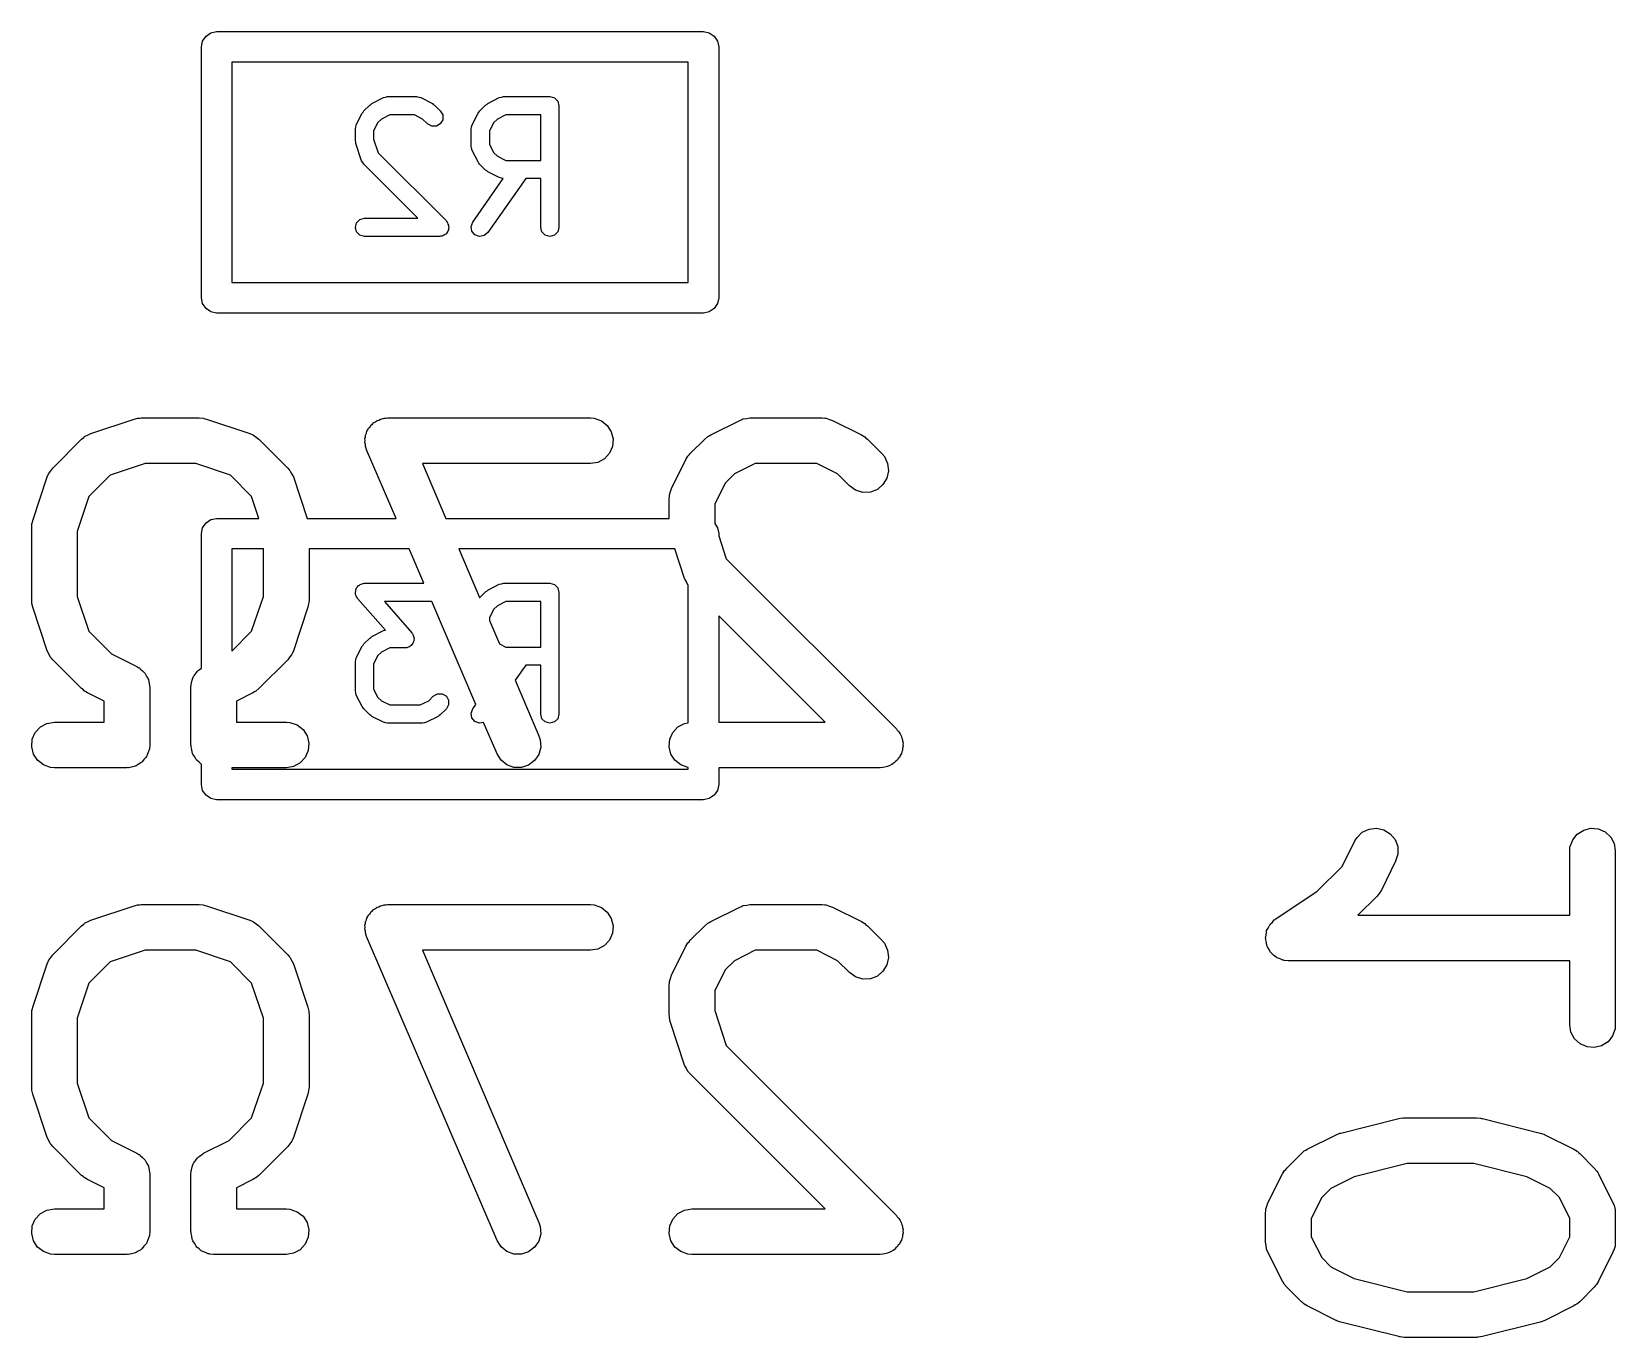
# Model space of a CAD drawing. Extents: x 112 to 157.4, y -89.4 to -52.4.
# Drawn here: x 130.14 to 135.35, y -76.48 to -72.19 of the extents above; entities that cross this region are included whole.
import ezdxf

# ---------------------------------------------------------------- set-up
doc = ezdxf.new("R2010")
doc.units = 0
doc.layers.add('BLACK', color=7, linetype='CONTINUOUS')

msp = doc.modelspace()

# ---------------------------------------------------------------- linework, layer by layer
at = {"layer": 'BLACK', "linetype": 'CONTINUOUS'}
for p, q in [((130.715, -72.2021), (130.731, -72.1913)), ((130.731, -72.1913), (130.75, -72.1875)), ((130.75, -72.1875), (132.35, -72.1875)), ((132.35, -72.1875), (132.369, -72.1913)), ((132.369, -72.1913), (132.385, -72.2021)), ((130.7, -72.2375), (130.704, -72.2184)), ((130.7, -73.0625), (130.7, -72.2375)), ((130.704, -72.2184), (130.715, -72.2021)), ((132.385, -72.2021), (132.396, -72.2184)), ((132.396, -72.2184), (132.4, -72.2375)), ((132.4, -72.2375), (132.4, -73.0625)), ((130.8, -72.2875), (130.8, -73.0125)), ((132.3, -72.2875), (130.8, -72.2875)), ((132.3, -73.0125), (132.3, -72.2875)), ((131.305, -72.4027), (131.312, -72.401)), ((131.312, -72.401), (131.407, -72.401)), ((131.407, -72.401), (131.414, -72.4027)), ((131.686, -72.4027), (131.693, -72.401)), ((131.693, -72.401), (131.845, -72.401)), ((131.845, -72.401), (131.86, -72.405)), ((131.228, -72.4556), (131.231, -72.452)), ((131.231, -72.452), (131.234, -72.4478)), ((131.234, -72.4478), (131.253, -72.4288)), ((131.253, -72.4288), (131.257, -72.4264)), ((131.257, -72.4264), (131.26, -72.4232)), ((131.26, -72.4232), (131.298, -72.4041)), ((131.298, -72.4041), (131.305, -72.4027)), ((131.414, -72.4027), (131.421, -72.4041)), ((131.421, -72.4041), (131.459, -72.4232)), ((131.459, -72.4232), (131.462, -72.4264)), ((131.462, -72.4264), (131.466, -72.4288)), ((131.466, -72.4288), (131.485, -72.4478)), ((131.485, -72.4478), (131.493, -72.4613)), ((131.609, -72.4556), (131.612, -72.452)), ((131.612, -72.452), (131.615, -72.4478)), ((131.615, -72.4478), (131.634, -72.4288)), ((131.634, -72.4288), (131.638, -72.4264)), ((131.638, -72.4264), (131.641, -72.4232)), ((131.641, -72.4232), (131.679, -72.4041)), ((131.679, -72.4041), (131.686, -72.4027)), ((131.86, -72.405), (131.871, -72.416)), ((131.871, -72.416), (131.875, -72.431)), ((131.875, -72.431), (131.875, -72.831)), ((131.206, -72.5071), (131.207, -72.5005)), ((131.207, -72.5005), (131.209, -72.4937)), ((131.209, -72.4937), (131.228, -72.4556)), ((131.279, -72.4868), (131.266, -72.5142)), ((131.292, -72.4747), (131.279, -72.4868)), ((131.319, -72.461), (131.292, -72.4747)), ((131.4, -72.461), (131.319, -72.461)), ((131.427, -72.4747), (131.4, -72.461)), ((131.443, -72.4903), (131.427, -72.4747)), ((131.457, -72.498), (131.443, -72.4903)), ((131.472, -72.498), (131.457, -72.498)), ((131.485, -72.4903), (131.472, -72.498)), ((131.493, -72.4768), (131.485, -72.4903)), ((131.493, -72.4613), (131.493, -72.4768)), ((131.587, -72.5071), (131.588, -72.5005)), ((131.588, -72.5005), (131.59, -72.4937)), ((131.59, -72.4937), (131.609, -72.4556)), ((131.66, -72.4868), (131.647, -72.5142)), ((131.673, -72.4747), (131.66, -72.4868)), ((131.7, -72.461), (131.673, -72.4747)), ((131.815, -72.461), (131.7, -72.461)), ((131.815, -72.6105), (131.815, -72.461)), ((131.206, -72.5452), (131.206, -72.5071)), ((131.207, -72.5499), (131.206, -72.5452)), ((131.207, -72.5547), (131.207, -72.5499)), ((131.226, -72.6119), (131.207, -72.5547)), ((131.266, -72.5142), (131.266, -72.5404)), ((131.266, -72.5404), (131.281, -72.5862)), ((131.587, -72.5643), (131.587, -72.5071)), ((131.647, -72.5142), (131.647, -72.5572)), ((131.647, -72.5572), (131.66, -72.5846)), ((131.281, -72.5862), (131.505, -72.8097)), ((131.588, -72.5709), (131.587, -72.5643)), ((131.59, -72.5777), (131.588, -72.5709)), ((131.609, -72.6158), (131.59, -72.5777)), ((131.66, -72.5846), (131.673, -72.5968)), ((131.673, -72.5968), (131.7, -72.6105)), ((131.23, -72.6176), (131.226, -72.6119)), ((131.234, -72.6236), (131.23, -72.6176)), ((131.411, -72.801), (131.234, -72.6236)), ((131.612, -72.6194), (131.609, -72.6158)), ((131.614, -72.6236), (131.612, -72.6194)), ((131.634, -72.6426), (131.614, -72.6236)), ((131.638, -72.6451), (131.634, -72.6426)), ((131.641, -72.6483), (131.638, -72.6451)), ((131.679, -72.6673), (131.641, -72.6483)), ((131.7, -72.6105), (131.815, -72.6105)), ((131.592, -72.8137), (131.692, -72.6704)), ((131.766, -72.6705), (131.641, -72.8482)), ((131.686, -72.6687), (131.679, -72.6673)), ((131.692, -72.6704), (131.686, -72.6687)), ((131.815, -72.6705), (131.766, -72.6705)), ((131.815, -72.831), (131.815, -72.6705)), ((131.206, -72.831), (131.21, -72.816)), ((131.21, -72.816), (131.221, -72.805)), ((131.221, -72.805), (131.236, -72.801)), ((131.236, -72.801), (131.411, -72.801)), ((131.505, -72.8097), (131.507, -72.8132)), ((131.507, -72.8132), (131.509, -72.816)), ((131.509, -72.816), (131.51, -72.8198)), ((131.587, -72.8283), (131.592, -72.8137)), ((131.21, -72.846), (131.206, -72.831)), ((131.221, -72.8569), (131.21, -72.846)), ((131.236, -72.861), (131.221, -72.8569)), ((131.483, -72.861), (131.236, -72.861)), ((131.487, -72.8599), (131.483, -72.861)), ((131.491, -72.8599), (131.487, -72.8599)), ((131.495, -72.858), (131.491, -72.8599)), ((131.498, -72.8569), (131.495, -72.858)), ((131.501, -72.8541), (131.498, -72.8569)), ((131.505, -72.8522), (131.501, -72.8541)), ((131.507, -72.8487), (131.505, -72.8522)), ((131.509, -72.846), (131.507, -72.8487)), ((131.51, -72.8421), (131.509, -72.846)), ((131.51, -72.8198), (131.512, -72.8232)), ((131.512, -72.8387), (131.51, -72.8421)), ((131.512, -72.8232), (131.512, -72.8271)), ((131.512, -72.8271), (131.513, -72.831)), ((131.513, -72.831), (131.512, -72.8348)), ((131.512, -72.8348), (131.512, -72.8387)), ((131.589, -72.8436), (131.587, -72.8283)), ((131.599, -72.8555), (131.589, -72.8436)), ((131.614, -72.8608), (131.599, -72.8555)), ((131.629, -72.8581), (131.614, -72.8608)), ((131.641, -72.8482), (131.629, -72.8581)), ((131.819, -72.846), (131.815, -72.831)), ((131.83, -72.8569), (131.819, -72.846)), ((131.845, -72.861), (131.83, -72.8569)), ((131.86, -72.8569), (131.845, -72.861)), ((131.871, -72.846), (131.86, -72.8569)), ((131.875, -72.831), (131.871, -72.846)), ((130.8, -73.0125), (132.3, -73.0125)), ((130.704, -73.0816), (130.7, -73.0625)), ((132.4, -73.0625), (132.396, -73.0816)), ((130.715, -73.0979), (130.704, -73.0816)), ((130.731, -73.1087), (130.715, -73.0979)), ((130.75, -73.1125), (130.731, -73.1087)), ((132.35, -73.1125), (130.75, -73.1125)), ((132.369, -73.1087), (132.35, -73.1125)), ((132.385, -73.0979), (132.369, -73.1087)), ((132.396, -73.0816), (132.385, -73.0979)), ((130.336, -73.5088), (130.479, -73.4612)), ((130.479, -73.4612), (130.491, -73.4582)), ((130.491, -73.4582), (130.497, -73.4583)), ((130.497, -73.4583), (130.502, -73.4574)), ((130.502, -73.4574), (130.693, -73.4574)), ((130.693, -73.4574), (130.706, -73.4585)), ((130.706, -73.4585), (130.711, -73.4604)), ((130.711, -73.4604), (130.717, -73.4612)), ((130.717, -73.4612), (130.859, -73.5088)), ((131.247, -73.4965), (131.249, -73.4912)), ((131.249, -73.4912), (131.254, -73.4863)), ((131.254, -73.4863), (131.257, -73.4808)), ((131.257, -73.4808), (131.262, -73.4774)), ((131.262, -73.4774), (131.266, -73.4731)), ((131.266, -73.4731), (131.272, -73.47)), ((131.272, -73.47), (131.277, -73.466)), ((131.277, -73.466), (131.283, -73.4642)), ((131.283, -73.4642), (131.288, -73.4614)), ((131.288, -73.4614), (131.294, -73.4603)), ((131.294, -73.4603), (131.3, -73.4583)), ((131.3, -73.4583), (131.306, -73.4583)), ((131.306, -73.4583), (131.312, -73.4574)), ((131.312, -73.4574), (131.979, -73.4574)), ((131.979, -73.4574), (131.991, -73.4585)), ((131.991, -73.4585), (132.015, -73.4667)), ((132.015, -73.4667), (132.034, -73.4819)), ((132.034, -73.4819), (132.047, -73.5026)), ((132.374, -73.5129), (132.469, -73.4653)), ((132.469, -73.4653), (132.477, -73.4622)), ((132.477, -73.4622), (132.478, -73.4614)), ((132.478, -73.4614), (132.479, -73.4613)), ((132.479, -73.4613), (132.481, -73.4605)), ((132.481, -73.4605), (132.492, -73.4592)), ((132.492, -73.4592), (132.502, -73.4574)), ((132.502, -73.4574), (132.74, -73.4574)), ((132.74, -73.4574), (132.749, -73.4581)), ((132.749, -73.4581), (132.75, -73.4581)), ((132.75, -73.4581), (132.751, -73.4583)), ((132.751, -73.4583), (132.753, -73.4585)), ((132.753, -73.4585), (132.764, -73.4621)), ((132.764, -73.4621), (132.774, -73.4653)), ((132.774, -73.4653), (132.869, -73.5129)), ((130.211, -73.6222), (130.306, -73.527)), ((130.306, -73.527), (130.313, -73.5216)), ((130.313, -73.5216), (130.314, -73.5204)), ((130.314, -73.5204), (130.315, -73.5199)), ((130.315, -73.5199), (130.316, -73.5186)), ((130.316, -73.5186), (130.326, -73.5139)), ((130.326, -73.5139), (130.336, -73.5088)), ((130.859, -73.5088), (130.867, -73.5122)), ((130.867, -73.5122), (130.869, -73.5126)), ((130.869, -73.5126), (130.869, -73.5132)), ((130.869, -73.5132), (130.871, -73.514)), ((130.871, -73.514), (130.88, -73.5207)), ((130.88, -73.5207), (130.889, -73.527)), ((130.889, -73.527), (130.984, -73.6222)), ((131.237, -73.5251), (131.239, -73.5195)), ((131.238, -73.5317), (131.237, -73.5251)), ((131.237, -73.5383), (131.238, -73.5317)), ((131.239, -73.5439), (131.237, -73.5383)), ((131.239, -73.5137), (131.242, -73.5077)), ((131.239, -73.5195), (131.239, -73.5137)), ((131.239, -73.5496), (131.239, -73.5439)), ((131.242, -73.5077), (131.244, -73.5013)), ((131.244, -73.5013), (131.247, -73.4965)), ((132.047, -73.5026), (132.053, -73.5265)), ((132.053, -73.5265), (132.051, -73.551)), ((132.306, -73.5746), (132.354, -73.527)), ((132.354, -73.527), (132.364, -73.5186)), ((132.364, -73.5186), (132.369, -73.5162)), ((132.369, -73.5162), (132.374, -73.5129)), ((132.869, -73.5129), (132.88, -73.5197)), ((132.88, -73.5197), (132.884, -73.5237)), ((132.884, -73.5237), (132.889, -73.527)), ((132.889, -73.527), (132.936, -73.5746)), ((131.243, -73.5619), (131.239, -73.5496)), ((131.34, -73.7875), (131.243, -73.5619)), ((132.025, -73.5916), (132.003, -73.6033)), ((132.041, -73.5736), (132.025, -73.5916)), ((132.051, -73.551), (132.041, -73.5736)), ((132.245, -73.6893), (132.292, -73.5941)), ((132.292, -73.5941), (132.299, -73.583)), ((132.299, -73.583), (132.303, -73.5791)), ((132.303, -73.5791), (132.306, -73.5746)), ((132.936, -73.5746), (132.945, -73.5845)), ((132.945, -73.5845), (132.955, -73.6067)), ((130.193, -73.6515), (130.196, -73.6438)), ((130.196, -73.6438), (130.197, -73.6422)), ((130.197, -73.6415), (130.198, -73.6396)), ((130.197, -73.6422), (130.197, -73.6415)), ((130.198, -73.6396), (130.205, -73.631)), ((130.205, -73.631), (130.211, -73.6222)), ((130.4, -73.6456), (130.33, -73.7158)), ((130.515, -73.6074), (130.4, -73.6456)), ((130.681, -73.6074), (130.515, -73.6074)), ((130.795, -73.6456), (130.681, -73.6074)), ((130.865, -73.7158), (130.795, -73.6456)), ((130.984, -73.6222), (130.989, -73.6286)), ((130.989, -73.6286), (130.991, -73.6298)), ((130.991, -73.6298), (130.991, -73.6306)), ((130.991, -73.6306), (130.992, -73.6321)), ((130.992, -73.6321), (130.997, -73.6419)), ((130.997, -73.6419), (131.002, -73.6515)), ((131.979, -73.6074), (131.426, -73.6074)), ((131.426, -73.6074), (131.503, -73.7875)), ((132.003, -73.6033), (131.979, -73.6074)), ((132.452, -73.6416), (132.421, -73.672)), ((132.52, -73.6074), (132.452, -73.6416)), ((132.723, -73.6074), (132.52, -73.6074)), ((132.791, -73.6416), (132.723, -73.6074)), ((132.83, -73.6807), (132.791, -73.6416)), ((132.958, -73.6312), (132.953, -73.6552)), ((132.955, -73.6067), (132.958, -73.6312)), ((130.146, -73.7944), (130.193, -73.6515)), ((131.002, -73.6515), (131.047, -73.7875)), ((132.238, -73.71), (132.242, -73.6997)), ((132.242, -73.6997), (132.245, -73.6893)), ((132.421, -73.672), (132.387, -73.7406)), ((132.85, -73.695), (132.83, -73.6807)), ((132.874, -73.702), (132.85, -73.695)), ((132.899, -73.7011), (132.874, -73.702)), ((132.922, -73.6922), (132.899, -73.7011)), ((132.94, -73.6763), (132.922, -73.6922)), ((132.953, -73.6552), (132.94, -73.6763)), ((130.33, -73.7158), (130.292, -73.8303)), ((130.889, -73.7875), (130.865, -73.7158)), ((132.237, -73.7229), (132.238, -73.7145)), ((132.237, -73.7875), (132.237, -73.7229)), ((132.238, -73.712), (132.238, -73.71)), ((132.238, -73.7129), (132.238, -73.712)), ((132.238, -73.7145), (132.238, -73.7129)), ((132.387, -73.7406), (132.387, -73.8045)), ((130.142, -73.8181), (130.143, -73.8052)), ((130.143, -73.8052), (130.145, -73.7999)), ((130.145, -73.7999), (130.146, -73.7944)), ((130.704, -73.8184), (130.715, -73.8021)), ((130.715, -73.8021), (130.731, -73.7913)), ((130.731, -73.7913), (130.75, -73.7875)), ((130.75, -73.7875), (130.889, -73.7875)), ((131.047, -73.7875), (131.34, -73.7875)), ((131.503, -73.7875), (132.237, -73.7875)), ((132.387, -73.8045), (132.396, -73.8184)), ((130.142, -74.0562), (130.142, -73.8181)), ((130.292, -73.8303), (130.292, -74.044)), ((130.7, -73.8375), (130.704, -73.8184)), ((130.7, -74.2799), (130.7, -73.8375)), ((132.396, -73.8184), (132.4, -73.8375)), ((132.4, -73.8375), (132.4, -73.8452)), ((132.4, -73.8452), (132.425, -73.9204)), ((130.8, -73.8875), (130.8, -74.2239)), ((130.904, -73.8875), (130.8, -73.8875)), ((130.904, -74.044), (130.904, -73.8875)), ((131.383, -73.8875), (131.054, -73.8875)), ((131.054, -73.8875), (131.054, -74.0562)), ((131.431, -74.001), (131.383, -73.8875)), ((132.256, -73.8875), (131.546, -73.8875)), ((131.546, -73.8875), (131.614, -74.0479)), ((132.288, -73.9847), (132.256, -73.8875)), ((132.425, -73.9204), (132.984, -74.4793)), ((131.21, -74.016), (131.213, -74.0125)), ((131.213, -74.0125), (131.216, -74.0084)), ((131.216, -74.0084), (131.219, -74.0071)), ((131.219, -74.0071), (131.221, -74.005)), ((131.221, -74.005), (131.225, -74.0037)), ((131.225, -74.0037), (131.23, -74.0015)), ((131.23, -74.0015), (131.233, -74.0017)), ((131.233, -74.0017), (131.236, -74.001)), ((131.236, -74.001), (131.431, -74.001)), ((131.641, -74.0232), (131.679, -74.0041)), ((131.679, -74.0041), (131.686, -74.0027)), ((131.686, -74.0027), (131.693, -74.001)), ((131.693, -74.001), (131.845, -74.001)), ((131.845, -74.001), (131.86, -74.005)), ((131.86, -74.005), (131.871, -74.016)), ((132.293, -73.9943), (132.288, -73.9847)), ((132.298, -74.0041), (132.293, -73.9943)), ((132.299, -74.0056), (132.298, -74.0041)), ((132.3, -74.0064), (132.299, -74.0056)), ((132.3, -74.0065), (132.3, -74.0064)), ((132.3, -74.4594), (132.3, -74.0065)), ((130.143, -74.0617), (130.142, -74.0562)), ((130.142, -74.0673), (130.143, -74.0617)), ((130.292, -74.044), (130.33, -74.1585)), ((130.865, -74.1585), (130.904, -74.044)), ((131.054, -74.0562), (131.052, -74.0691)), ((131.206, -74.031), (131.207, -74.0262)), ((131.206, -74.0338), (131.206, -74.031)), ((131.206, -74.0368), (131.206, -74.0338)), ((131.208, -74.0412), (131.206, -74.0368)), ((131.207, -74.0213), (131.209, -74.0188)), ((131.207, -74.0262), (131.207, -74.0213)), ((131.21, -74.046), (131.208, -74.0412)), ((131.209, -74.0188), (131.21, -74.016)), ((131.212, -74.048), (131.21, -74.046)), ((131.213, -74.0507), (131.212, -74.048)), ((131.305, -74.1552), (131.213, -74.0507)), ((131.457, -74.061), (131.302, -74.061)), ((131.302, -74.061), (131.392, -74.1636)), ((131.602, -74.3996), (131.457, -74.061)), ((131.614, -74.0479), (131.615, -74.0478)), ((131.615, -74.0478), (131.634, -74.0288)), ((131.634, -74.0288), (131.638, -74.0264)), ((131.638, -74.0264), (131.641, -74.0232)), ((131.7, -74.061), (131.673, -74.0747)), ((131.815, -74.061), (131.7, -74.061)), ((131.815, -74.2105), (131.815, -74.061)), ((131.871, -74.016), (131.875, -74.031)), ((131.875, -74.031), (131.875, -74.431)), ((130.146, -74.0799), (130.142, -74.0673)), ((130.193, -74.2228), (130.146, -74.0799)), ((131.05, -74.0799), (131.002, -74.2228)), ((131.051, -74.0744), (131.05, -74.0799)), ((131.052, -74.0691), (131.051, -74.0744)), ((131.66, -74.0868), (131.647, -74.1142)), ((131.647, -74.1142), (131.647, -74.1231)), ((131.673, -74.0747), (131.66, -74.0868)), ((132.75, -74.4574), (132.4, -74.1075)), ((132.4, -74.1075), (132.4, -74.4574)), ((130.33, -74.1585), (130.404, -74.2326)), ((130.8, -74.2239), (130.865, -74.1585)), ((131.26, -74.1755), (131.298, -74.1565)), ((131.298, -74.1565), (131.305, -74.1552)), ((131.392, -74.1636), (131.393, -74.1662)), ((131.393, -74.1662), (131.395, -74.1683)), ((131.395, -74.1683), (131.396, -74.1731)), ((131.647, -74.1231), (131.68, -74.2004)), ((130.198, -74.2324), (130.193, -74.2228)), ((131.002, -74.2228), (130.999, -74.2304)), ((131.209, -74.2461), (131.228, -74.208)), ((131.228, -74.208), (131.231, -74.2044)), ((131.231, -74.2044), (131.234, -74.2002)), ((131.234, -74.2002), (131.253, -74.1812)), ((131.253, -74.1812), (131.257, -74.1788)), ((131.257, -74.1788), (131.26, -74.1755)), ((131.319, -74.2133), (131.292, -74.227)), ((131.369, -74.2133), (131.319, -74.2133)), ((131.372, -74.2126), (131.369, -74.2133)), ((131.375, -74.2128), (131.372, -74.2126)), ((131.379, -74.2106), (131.375, -74.2128)), ((131.384, -74.2093), (131.379, -74.2106)), ((131.386, -74.2072), (131.384, -74.2093)), ((131.389, -74.2059), (131.386, -74.2072)), ((131.392, -74.2018), (131.389, -74.2059)), ((131.395, -74.1983), (131.392, -74.2018)), ((131.396, -74.1955), (131.395, -74.1983)), ((131.396, -74.1731), (131.398, -74.1775)), ((131.397, -74.193), (131.396, -74.1955)), ((131.398, -74.1881), (131.397, -74.193)), ((131.398, -74.1775), (131.398, -74.1805)), ((131.398, -74.1805), (131.399, -74.1833)), ((131.399, -74.1833), (131.398, -74.1881)), ((131.68, -74.2004), (131.7, -74.2105)), ((131.7, -74.2105), (131.815, -74.2105)), ((130.203, -74.2422), (130.198, -74.2324)), ((130.204, -74.2437), (130.203, -74.2422)), ((130.205, -74.2445), (130.204, -74.2437)), ((130.206, -74.2457), (130.205, -74.2445)), ((130.211, -74.2521), (130.206, -74.2457)), ((130.306, -74.3473), (130.211, -74.2521)), ((130.404, -74.2326), (130.488, -74.2748)), ((130.488, -74.2748), (130.494, -74.2785)), ((130.984, -74.2521), (130.889, -74.3473)), ((130.99, -74.2432), (130.984, -74.2521)), ((130.997, -74.2346), (130.99, -74.2432)), ((130.998, -74.2328), (130.997, -74.2346)), ((130.999, -74.2304), (130.998, -74.232)), ((130.998, -74.232), (130.998, -74.2328)), ((131.206, -74.2595), (131.207, -74.2529)), ((131.206, -74.3548), (131.206, -74.2595)), ((131.207, -74.2529), (131.209, -74.2461)), ((131.279, -74.2392), (131.266, -74.2666)), ((131.266, -74.2666), (131.266, -74.3477)), ((131.292, -74.227), (131.279, -74.2392)), ((131.766, -74.2705), (131.731, -74.3199)), ((131.815, -74.2705), (131.766, -74.2705)), ((131.815, -74.431), (131.815, -74.2705)), ((130.494, -74.2785), (130.496, -74.2792)), ((130.496, -74.2792), (130.497, -74.2801)), ((130.497, -74.2801), (130.499, -74.2816)), ((130.499, -74.2816), (130.506, -74.289)), ((130.506, -74.289), (130.514, -74.2959)), ((130.514, -74.2959), (130.515, -74.2978)), ((130.515, -74.2978), (130.516, -74.2993)), ((130.516, -74.2993), (130.521, -74.3086)), ((130.521, -74.3086), (130.526, -74.3176)), ((130.526, -74.3176), (130.526, -74.3197)), ((130.526, -74.3197), (130.527, -74.3216)), ((130.527, -74.3216), (130.528, -74.3318)), ((130.667, -74.329), (130.67, -74.3193)), ((130.67, -74.3193), (130.673, -74.3095)), ((130.673, -74.3095), (130.674, -74.3077)), ((130.674, -74.3077), (130.675, -74.3058)), ((130.675, -74.3058), (130.681, -74.2977)), ((130.681, -74.2977), (130.687, -74.2893)), ((130.687, -74.2893), (130.689, -74.2881)), ((130.689, -74.2881), (130.69, -74.2864)), ((130.69, -74.2864), (130.699, -74.2809)), ((130.699, -74.2809), (130.7, -74.2799)), ((131.731, -74.3199), (131.809, -74.5028)), ((130.311, -74.3506), (130.306, -74.3473)), ((130.315, -74.3546), (130.311, -74.3506)), ((130.326, -74.3614), (130.315, -74.3546)), ((130.38, -74.3883), (130.326, -74.3614)), ((130.528, -74.3318), (130.53, -74.3419)), ((130.53, -74.3419), (130.53, -74.5324)), ((130.665, -74.3419), (130.666, -74.3349)), ((130.665, -74.5324), (130.665, -74.3419)), ((130.666, -74.3319), (130.667, -74.329)), ((130.666, -74.3331), (130.666, -74.3319)), ((130.666, -74.3349), (130.666, -74.3331)), ((130.869, -74.3614), (130.815, -74.3883)), ((130.874, -74.3581), (130.869, -74.3614)), ((130.879, -74.3556), (130.874, -74.3581)), ((130.889, -74.3473), (130.879, -74.3556)), ((131.207, -74.3614), (131.206, -74.3548)), ((131.209, -74.3682), (131.207, -74.3614)), ((131.228, -74.4063), (131.209, -74.3682)), ((131.266, -74.3477), (131.279, -74.3751)), ((131.279, -74.3751), (131.292, -74.3872)), ((131.447, -74.3872), (131.462, -74.3716)), ((131.462, -74.3716), (131.476, -74.3639)), ((131.476, -74.3639), (131.491, -74.3639)), ((131.491, -74.3639), (131.505, -74.3716)), ((131.505, -74.3716), (131.512, -74.3851)), ((130.38, -74.4574), (130.38, -74.3883)), ((130.815, -74.3883), (130.815, -74.4574)), ((131.231, -74.4099), (131.228, -74.4063)), ((131.234, -74.4141), (131.231, -74.4099)), ((131.253, -74.4331), (131.234, -74.4141)), ((131.292, -74.3872), (131.319, -74.401)), ((131.319, -74.401), (131.419, -74.401)), ((131.419, -74.401), (131.447, -74.3872)), ((131.505, -74.4141), (131.485, -74.4331)), ((131.512, -74.4006), (131.505, -74.4141)), ((131.512, -74.3851), (131.512, -74.4006)), ((131.587, -74.4283), (131.592, -74.4137)), ((131.589, -74.4436), (131.587, -74.4283)), ((131.592, -74.4137), (131.602, -74.3996)), ((131.819, -74.446), (131.815, -74.431)), ((131.875, -74.431), (131.871, -74.446)), ((130.154, -74.4912), (130.171, -74.4731)), ((130.171, -74.4731), (130.192, -74.4614)), ((130.192, -74.4614), (130.217, -74.4574)), ((130.217, -74.4574), (130.38, -74.4574)), ((130.815, -74.4574), (130.979, -74.4574)), ((130.979, -74.4574), (130.991, -74.4585)), ((130.991, -74.4585), (131.015, -74.4667)), ((131.015, -74.4667), (131.034, -74.4819)), ((131.034, -74.4819), (131.047, -74.5026)), ((131.257, -74.4355), (131.253, -74.4331)), ((131.26, -74.4387), (131.257, -74.4355)), ((131.298, -74.4578), (131.26, -74.4387)), ((131.305, -74.4592), (131.298, -74.4578)), ((131.312, -74.461), (131.305, -74.4592)), ((131.426, -74.461), (131.312, -74.461)), ((131.433, -74.4592), (131.426, -74.461)), ((131.44, -74.4578), (131.433, -74.4592)), ((131.478, -74.4387), (131.44, -74.4578)), ((131.481, -74.4355), (131.478, -74.4387)), ((131.485, -74.4331), (131.481, -74.4355)), ((131.599, -74.4555), (131.589, -74.4436)), ((131.614, -74.4608), (131.599, -74.4555)), ((131.627, -74.4585), (131.614, -74.4608)), ((131.672, -74.5619), (131.627, -74.4585)), ((131.83, -74.4569), (131.819, -74.446)), ((131.845, -74.461), (131.83, -74.4569)), ((131.86, -74.4569), (131.845, -74.461)), ((131.871, -74.446), (131.86, -74.4569)), ((132.249, -74.4912), (132.266, -74.4731)), ((132.266, -74.4731), (132.288, -74.4614)), ((132.288, -74.4614), (132.3, -74.4594)), ((132.4, -74.4574), (132.75, -74.4574)), ((132.984, -74.4793), (132.986, -74.4812)), ((132.986, -74.4812), (132.986, -74.4819)), ((132.986, -74.4819), (132.987, -74.4834)), ((132.987, -74.4834), (132.992, -74.4893)), ((130.142, -74.5383), (130.144, -74.5137)), ((130.144, -74.5137), (130.154, -74.4912)), ((130.53, -74.5324), (130.529, -74.5453)), ((130.666, -74.5353), (130.665, -74.5324)), ((130.666, -74.5383), (130.666, -74.5353)), ((131.047, -74.5026), (131.053, -74.5265)), ((131.053, -74.5265), (131.051, -74.551)), ((131.809, -74.5028), (131.813, -74.5151)), ((131.813, -74.5151), (131.815, -74.5397)), ((132.237, -74.5383), (132.239, -74.5137)), ((132.239, -74.5137), (132.249, -74.4912)), ((132.992, -74.4893), (132.996, -74.4962)), ((132.996, -74.4962), (133, -74.5026)), ((133, -74.5026), (133.001, -74.5072)), ((133.001, -74.5072), (133.003, -74.5115)), ((133.003, -74.5115), (133.004, -74.5191)), ((133.004, -74.5191), (133.006, -74.5265)), ((133.006, -74.5265), (133.005, -74.5312)), ((133.005, -74.5312), (133.006, -74.5359)), ((130.148, -74.5622), (130.142, -74.5383)), ((130.161, -74.5829), (130.148, -74.5622)), ((130.181, -74.5981), (130.161, -74.5829)), ((130.511, -74.5805), (130.505, -74.5879)), ((130.517, -74.5736), (130.511, -74.5805)), ((130.519, -74.5708), (130.517, -74.5736)), ((130.52, -74.5685), (130.519, -74.5708)), ((130.524, -74.5596), (130.52, -74.5685)), ((130.527, -74.551), (130.524, -74.5596)), ((130.528, -74.5481), (130.527, -74.551)), ((130.529, -74.5453), (130.528, -74.5481)), ((130.668, -74.5474), (130.666, -74.5383)), ((130.67, -74.5567), (130.668, -74.5474)), ((130.671, -74.5593), (130.67, -74.5567)), ((130.672, -74.5622), (130.671, -74.5593)), ((130.677, -74.5701), (130.672, -74.5622)), ((130.681, -74.5783), (130.677, -74.5701)), ((130.683, -74.5804), (130.681, -74.5783)), ((130.685, -74.5829), (130.683, -74.5804)), ((130.692, -74.5887), (130.685, -74.5829)), ((131.041, -74.5736), (131.025, -74.5916)), ((131.051, -74.551), (131.041, -74.5736)), ((131.685, -74.5827), (131.672, -74.5619)), ((131.704, -74.598), (131.685, -74.5827)), ((131.795, -74.5839), (131.775, -74.5988)), ((131.809, -74.5635), (131.795, -74.5839)), ((131.815, -74.5397), (131.809, -74.5635)), ((132.243, -74.5622), (132.237, -74.5383)), ((132.256, -74.5829), (132.243, -74.5622)), ((132.276, -74.5981), (132.256, -74.5829)), ((132.982, -74.586), (132.977, -74.5916)), ((132.988, -74.5811), (132.982, -74.586)), ((132.99, -74.577), (132.988, -74.5811)), ((132.994, -74.5736), (132.99, -74.577)), ((132.997, -74.5666), (132.994, -74.5736)), ((133.001, -74.56), (132.997, -74.5666)), ((133.002, -74.5554), (133.001, -74.56)), ((133.004, -74.551), (133.002, -74.5554)), ((133.006, -74.5359), (133.004, -74.5434)), ((133.004, -74.5434), (133.004, -74.551)), ((130.204, -74.6063), (130.181, -74.5981)), ((130.217, -74.6074), (130.204, -74.6063)), ((130.455, -74.6074), (130.217, -74.6074)), ((130.458, -74.6069), (130.455, -74.6074)), ((130.461, -74.6071), (130.458, -74.6069)), ((130.47, -74.6049), (130.461, -74.6071)), ((130.479, -74.6033), (130.47, -74.6049)), ((130.482, -74.6019), (130.479, -74.6033)), ((130.485, -74.6012), (130.482, -74.6019)), ((130.492, -74.5961), (130.485, -74.6012)), ((130.501, -74.5916), (130.492, -74.5961)), ((130.503, -74.5895), (130.501, -74.5916)), ((130.505, -74.5879), (130.503, -74.5895)), ((130.699, -74.5951), (130.692, -74.5887)), ((130.7, -74.5954), (130.699, -74.5951)), ((130.7, -74.6625), (130.7, -74.5954)), ((130.979, -74.6074), (130.8, -74.6074)), ((130.8, -74.6074), (130.8, -74.6125)), ((130.8, -74.6125), (132.3, -74.6125)), ((131.003, -74.6033), (130.979, -74.6074)), ((131.025, -74.5916), (131.003, -74.6033)), ((131.727, -74.6062), (131.704, -74.598)), ((131.752, -74.6065), (131.727, -74.6062)), ((131.775, -74.5988), (131.752, -74.6065)), ((132.299, -74.6063), (132.276, -74.5981)), ((132.3, -74.6063), (132.299, -74.6063)), ((132.3, -74.6125), (132.3, -74.6063)), ((132.931, -74.6074), (132.4, -74.6074)), ((132.4, -74.6074), (132.4, -74.6625)), ((132.939, -74.6061), (132.931, -74.6074)), ((132.946, -74.6058), (132.939, -74.6061)), ((132.951, -74.6041), (132.946, -74.6058)), ((132.955, -74.6033), (132.951, -74.6041)), ((132.962, -74.5997), (132.955, -74.6033)), ((132.969, -74.5969), (132.962, -74.5997)), ((132.973, -74.5939), (132.969, -74.5969)), ((132.977, -74.5916), (132.973, -74.5939)), ((130.704, -74.6816), (130.7, -74.6625)), ((130.715, -74.6979), (130.704, -74.6816)), ((132.396, -74.6816), (132.385, -74.6979)), ((132.4, -74.6625), (132.396, -74.6816)), ((130.731, -74.7087), (130.715, -74.6979)), ((130.75, -74.7125), (130.731, -74.7087)), ((132.35, -74.7125), (130.75, -74.7125)), ((132.369, -74.7087), (132.35, -74.7125)), ((132.385, -74.6979), (132.369, -74.7087)), ((134.449, -74.9318), (134.491, -74.8474)), ((134.491, -74.8474), (134.498, -74.8364)), ((134.498, -74.8364), (134.515, -74.8192)), ((134.515, -74.8192), (134.538, -74.8088)), ((134.538, -74.8088), (134.562, -74.8061)), ((134.562, -74.8061), (134.586, -74.8114)), ((134.586, -74.8114), (134.607, -74.8243)), ((134.607, -74.8243), (134.623, -74.8433)), ((134.623, -74.8433), (134.632, -74.8663)), ((135.198, -74.8681), (135.207, -74.8448)), ((135.207, -74.8448), (135.222, -74.8255)), ((135.222, -74.8255), (135.243, -74.8121)), ((135.243, -74.8121), (135.266, -74.8062)), ((135.266, -74.8062), (135.291, -74.8083)), ((135.291, -74.8083), (135.314, -74.8183)), ((135.314, -74.8183), (135.332, -74.835)), ((135.332, -74.835), (135.343, -74.8567)), ((134.632, -74.891), (134.625, -74.9145)), ((134.632, -74.8663), (134.632, -74.891)), ((135.197, -74.881), (135.198, -74.8681)), ((135.197, -75.0917), (135.197, -74.881)), ((135.343, -74.8567), (135.347, -74.881)), ((135.347, -74.881), (135.347, -75.4524)), ((134.367, -75.0131), (134.449, -74.9318)), ((134.625, -74.9145), (134.578, -75.0097)), ((134.231, -75.1043), (134.367, -75.0131)), ((134.564, -75.0292), (134.501, -75.0917)), ((134.567, -75.0247), (134.564, -75.0292)), ((134.571, -75.0208), (134.567, -75.0247)), ((134.578, -75.0097), (134.571, -75.0208)), ((130.336, -75.1088), (130.479, -75.0612)), ((130.479, -75.0612), (130.491, -75.0582)), ((130.491, -75.0582), (130.497, -75.0583)), ((130.497, -75.0583), (130.502, -75.0574)), ((130.502, -75.0574), (130.693, -75.0574)), ((130.693, -75.0574), (130.706, -75.0585)), ((130.706, -75.0585), (130.711, -75.0604)), ((130.711, -75.0604), (130.717, -75.0612)), ((130.717, -75.0612), (130.859, -75.1088)), ((131.239, -75.1137), (131.242, -75.1077)), ((131.242, -75.1077), (131.244, -75.1013)), ((131.244, -75.1013), (131.247, -75.0965)), ((131.247, -75.0965), (131.249, -75.0912)), ((131.249, -75.0912), (131.254, -75.0863)), ((131.254, -75.0863), (131.257, -75.0808)), ((131.257, -75.0808), (131.262, -75.0774)), ((131.262, -75.0774), (131.266, -75.0731)), ((131.266, -75.0731), (131.272, -75.07)), ((131.272, -75.07), (131.277, -75.066)), ((131.277, -75.066), (131.283, -75.0642)), ((131.283, -75.0642), (131.288, -75.0614)), ((131.288, -75.0614), (131.294, -75.0603)), ((131.294, -75.0603), (131.3, -75.0583)), ((131.3, -75.0583), (131.306, -75.0583)), ((131.306, -75.0583), (131.312, -75.0574)), ((131.312, -75.0574), (131.979, -75.0574)), ((131.979, -75.0574), (131.991, -75.0585)), ((131.991, -75.0585), (132.015, -75.0667)), ((132.015, -75.0667), (132.034, -75.0819)), ((132.034, -75.0819), (132.047, -75.1026)), ((132.047, -75.1026), (132.053, -75.1265)), ((132.374, -75.1129), (132.469, -75.0653)), ((132.469, -75.0653), (132.477, -75.0622)), ((132.477, -75.0622), (132.478, -75.0614)), ((132.478, -75.0614), (132.479, -75.0613)), ((132.479, -75.0613), (132.481, -75.0605)), ((132.481, -75.0605), (132.492, -75.0592)), ((132.492, -75.0592), (132.502, -75.0574)), ((132.502, -75.0574), (132.74, -75.0574)), ((132.74, -75.0574), (132.749, -75.0581)), ((132.749, -75.0581), (132.75, -75.0581)), ((132.75, -75.0581), (132.751, -75.0583)), ((132.751, -75.0583), (132.753, -75.0585)), ((132.753, -75.0585), (132.764, -75.0621)), ((132.764, -75.0621), (132.774, -75.0653)), ((132.774, -75.0653), (132.869, -75.1129)), ((134.22, -75.1145), (134.226, -75.1074)), ((134.226, -75.1074), (134.229, -75.1061)), ((134.229, -75.1061), (134.231, -75.1043)), ((134.501, -75.0917), (135.197, -75.0917)), ((130.211, -75.2222), (130.306, -75.127)), ((130.306, -75.127), (130.313, -75.1216)), ((130.313, -75.1216), (130.314, -75.1204)), ((130.314, -75.1204), (130.315, -75.1199)), ((130.315, -75.1199), (130.316, -75.1186)), ((130.316, -75.1186), (130.326, -75.1139)), ((130.326, -75.1139), (130.336, -75.1088)), ((130.859, -75.1088), (130.867, -75.1122)), ((130.867, -75.1122), (130.869, -75.1126)), ((130.869, -75.1126), (130.869, -75.1132)), ((130.869, -75.1132), (130.871, -75.114)), ((130.871, -75.114), (130.88, -75.1207)), ((130.88, -75.1207), (130.889, -75.127)), ((130.889, -75.127), (130.984, -75.2222)), ((131.237, -75.1251), (131.239, -75.1195)), ((131.238, -75.1317), (131.237, -75.1251)), ((131.237, -75.1383), (131.238, -75.1317)), ((131.239, -75.1439), (131.237, -75.1383)), ((131.239, -75.1195), (131.239, -75.1137)), ((131.239, -75.1496), (131.239, -75.1439)), ((131.243, -75.1619), (131.239, -75.1496)), ((132.051, -75.151), (132.041, -75.1736)), ((132.053, -75.1265), (132.051, -75.151)), ((132.306, -75.1746), (132.354, -75.127)), ((132.354, -75.127), (132.364, -75.1186)), ((132.364, -75.1186), (132.369, -75.1162)), ((132.369, -75.1162), (132.374, -75.1129)), ((132.869, -75.1129), (132.88, -75.1197)), ((132.88, -75.1197), (132.884, -75.1237)), ((132.884, -75.1237), (132.889, -75.127)), ((132.889, -75.127), (132.936, -75.1746)), ((134.197, -75.1672), (134.199, -75.1576)), ((134.199, -75.1576), (134.2, -75.148)), ((134.2, -75.148), (134.201, -75.1455)), ((134.201, -75.1429), (134.206, -75.1343)), ((134.201, -75.1455), (134.201, -75.1429)), ((134.206, -75.1343), (134.21, -75.1255)), ((134.21, -75.1255), (134.212, -75.1235)), ((134.212, -75.1235), (134.213, -75.1211)), ((134.213, -75.1211), (134.22, -75.1145)), ((130.515, -75.2074), (130.4, -75.2456)), ((130.681, -75.2074), (130.515, -75.2074)), ((130.795, -75.2456), (130.681, -75.2074)), ((131.672, -76.1619), (131.243, -75.1619)), ((131.979, -75.2074), (131.426, -75.2074)), ((131.426, -75.2074), (131.809, -76.1028)), ((132.003, -75.2033), (131.979, -75.2074)), ((132.025, -75.1916), (132.003, -75.2033)), ((132.041, -75.1736), (132.025, -75.1916)), ((132.245, -75.2893), (132.292, -75.1941)), ((132.292, -75.1941), (132.299, -75.183)), ((132.299, -75.183), (132.303, -75.1791)), ((132.303, -75.1791), (132.306, -75.1746)), ((132.52, -75.2074), (132.452, -75.2416)), ((132.723, -75.2074), (132.52, -75.2074)), ((132.791, -75.2416), (132.723, -75.2074)), ((132.936, -75.1746), (132.945, -75.1845)), ((132.945, -75.1845), (132.955, -75.2067)), ((132.955, -75.2067), (132.958, -75.2312)), ((134.198, -75.1698), (134.197, -75.1672)), ((134.198, -75.1726), (134.198, -75.1698)), ((134.2, -75.1819), (134.198, -75.1726)), ((134.202, -75.1914), (134.2, -75.1819)), ((134.203, -75.1938), (134.202, -75.1914)), ((134.204, -75.1965), (134.203, -75.1938)), ((134.209, -75.2046), (134.204, -75.1965)), ((134.213, -75.213), (134.209, -75.2046)), ((130.146, -75.3944), (130.193, -75.2515)), ((130.193, -75.2515), (130.196, -75.2438)), ((130.196, -75.2438), (130.197, -75.2422)), ((130.197, -75.2415), (130.198, -75.2396)), ((130.197, -75.2422), (130.197, -75.2415)), ((130.198, -75.2396), (130.205, -75.231)), ((130.205, -75.231), (130.211, -75.2222)), ((130.4, -75.2456), (130.33, -75.3158)), ((130.865, -75.3158), (130.795, -75.2456)), ((130.984, -75.2222), (130.989, -75.2286)), ((130.989, -75.2286), (130.991, -75.2298)), ((130.991, -75.2298), (130.991, -75.2306)), ((130.991, -75.2306), (130.992, -75.2321)), ((130.992, -75.2321), (130.997, -75.2419)), ((130.997, -75.2419), (131.002, -75.2515)), ((131.002, -75.2515), (131.05, -75.3944)), ((132.452, -75.2416), (132.421, -75.272)), ((132.83, -75.2807), (132.791, -75.2416)), ((132.953, -75.2552), (132.94, -75.2763)), ((132.958, -75.2312), (132.953, -75.2552)), ((134.215, -75.2149), (134.213, -75.213)), ((134.217, -75.2171), (134.215, -75.2149)), ((134.224, -75.2231), (134.217, -75.2171)), ((134.232, -75.2296), (134.224, -75.2231)), ((134.234, -75.2307), (134.232, -75.2296)), ((134.236, -75.2324), (134.234, -75.2307)), ((134.245, -75.2356), (134.236, -75.2324)), ((134.254, -75.2394), (134.245, -75.2356)), ((134.257, -75.2397), (134.254, -75.2394)), ((134.259, -75.2405), (134.257, -75.2397)), ((134.272, -75.2417), (134.259, -75.2405)), ((135.197, -75.2417), (134.272, -75.2417)), ((135.197, -75.4524), (135.197, -75.2417)), ((130.33, -75.3158), (130.292, -75.4303)), ((130.904, -75.4303), (130.865, -75.3158)), ((132.237, -75.3229), (132.238, -75.3145)), ((132.238, -75.31), (132.242, -75.2997)), ((132.238, -75.312), (132.238, -75.31)), ((132.238, -75.3129), (132.238, -75.312)), ((132.238, -75.3145), (132.238, -75.3129)), ((132.242, -75.2997), (132.245, -75.2893)), ((132.421, -75.272), (132.387, -75.3406)), ((132.85, -75.295), (132.83, -75.2807)), ((132.874, -75.302), (132.85, -75.295)), ((132.899, -75.3011), (132.874, -75.302)), ((132.922, -75.2922), (132.899, -75.3011)), ((132.94, -75.2763), (132.922, -75.2922)), ((132.237, -75.4181), (132.237, -75.3229)), ((132.387, -75.3406), (132.387, -75.4059)), ((130.142, -75.4181), (130.143, -75.4052)), ((130.142, -75.6562), (130.142, -75.4181)), ((130.143, -75.4052), (130.145, -75.3999)), ((130.145, -75.3999), (130.146, -75.3944)), ((131.05, -75.3944), (131.053, -75.407)), ((131.053, -75.407), (131.053, -75.4126)), ((131.053, -75.4126), (131.054, -75.4181)), ((131.054, -75.4181), (131.054, -75.6562)), ((132.238, -75.4236), (132.237, -75.4181)), ((132.387, -75.4059), (132.425, -75.5204)), ((130.292, -75.4303), (130.292, -75.644)), ((130.904, -75.644), (130.904, -75.4303)), ((132.238, -75.4292), (132.238, -75.4236)), ((132.241, -75.4418), (132.238, -75.4292)), ((132.288, -75.5847), (132.241, -75.4418)), ((135.201, -75.4767), (135.197, -75.4524)), ((135.346, -75.4653), (135.338, -75.4885)), ((135.347, -75.4524), (135.346, -75.4653)), ((132.425, -75.5204), (132.984, -76.0793)), ((135.213, -75.4983), (135.201, -75.4767)), ((135.231, -75.5151), (135.213, -75.4983)), ((135.254, -75.525), (135.231, -75.5151)), ((135.302, -75.5212), (135.278, -75.5271)), ((135.323, -75.5079), (135.302, -75.5212)), ((135.338, -75.4885), (135.323, -75.5079)), ((135.278, -75.5271), (135.254, -75.525)), ((132.293, -75.5943), (132.288, -75.5847)), ((132.298, -75.6041), (132.293, -75.5943)), ((132.299, -75.6056), (132.298, -75.6041)), ((132.3, -75.6064), (132.299, -75.6056)), ((132.301, -75.6076), (132.3, -75.6064)), ((132.306, -75.614), (132.301, -75.6076)), ((132.75, -76.0574), (132.306, -75.614)), ((130.143, -75.6617), (130.142, -75.6562)), ((130.142, -75.6673), (130.143, -75.6617)), ((130.146, -75.6799), (130.142, -75.6673)), ((130.193, -75.8228), (130.146, -75.6799)), ((130.292, -75.644), (130.33, -75.7585)), ((130.865, -75.7585), (130.904, -75.644)), ((131.05, -75.6799), (131.002, -75.8228)), ((131.051, -75.6744), (131.05, -75.6799)), ((131.052, -75.6691), (131.051, -75.6744)), ((131.054, -75.6562), (131.052, -75.6691)), ((130.33, -75.7585), (130.404, -75.8326)), ((130.791, -75.8326), (130.865, -75.7585)), ((134.445, -75.8082), (134.635, -75.7606)), ((134.635, -75.7606), (134.648, -75.7585)), ((134.648, -75.7585), (134.651, -75.7588)), ((134.651, -75.7588), (134.653, -75.7583)), ((134.653, -75.7583), (134.891, -75.7583)), ((134.891, -75.7583), (134.904, -75.7595)), ((134.904, -75.7595), (134.907, -75.7604)), ((134.907, -75.7604), (134.91, -75.7606)), ((134.91, -75.7606), (135.1, -75.8082)), ((130.198, -75.8324), (130.193, -75.8228)), ((130.203, -75.8422), (130.198, -75.8324)), ((130.404, -75.8326), (130.488, -75.8748)), ((130.707, -75.8748), (130.791, -75.8326)), ((130.997, -75.8346), (130.99, -75.8432)), ((130.998, -75.8328), (130.997, -75.8346)), ((130.999, -75.8304), (130.998, -75.832)), ((130.998, -75.832), (130.998, -75.8328)), ((131.002, -75.8228), (130.999, -75.8304)), ((134.334, -75.8615), (134.429, -75.8139)), ((134.429, -75.8139), (134.441, -75.8091)), ((134.441, -75.8091), (134.443, -75.8089)), ((134.443, -75.8089), (134.445, -75.8082)), ((135.1, -75.8082), (135.112, -75.8124)), ((135.112, -75.8124), (135.114, -75.8134)), ((135.114, -75.8134), (135.115, -75.8139)), ((135.115, -75.8139), (135.211, -75.8615)), ((130.204, -75.8437), (130.203, -75.8422)), ((130.205, -75.8445), (130.204, -75.8437)), ((130.206, -75.8457), (130.205, -75.8445)), ((130.211, -75.8521), (130.206, -75.8457)), ((130.306, -75.9473), (130.211, -75.8521)), ((130.488, -75.8748), (130.494, -75.8785)), ((130.494, -75.8785), (130.496, -75.8792)), ((130.496, -75.8792), (130.497, -75.8801)), ((130.497, -75.8801), (130.499, -75.8816)), ((130.499, -75.8816), (130.506, -75.889)), ((130.687, -75.8893), (130.689, -75.8881)), ((130.689, -75.8881), (130.69, -75.8864)), ((130.69, -75.8864), (130.699, -75.8809)), ((130.699, -75.8809), (130.707, -75.8748)), ((130.984, -75.8521), (130.889, -75.9473)), ((130.99, -75.8432), (130.984, -75.8521)), ((134.267, -75.9232), (134.315, -75.8755)), ((134.315, -75.8755), (134.324, -75.8672)), ((134.324, -75.8672), (134.33, -75.8648)), ((134.33, -75.8648), (134.334, -75.8615)), ((135.211, -75.8615), (135.222, -75.8683)), ((135.222, -75.8683), (135.226, -75.8723)), ((135.226, -75.8723), (135.23, -75.8755)), ((135.23, -75.8755), (135.278, -75.9232)), ((130.506, -75.889), (130.514, -75.8959)), ((130.514, -75.8959), (130.515, -75.8978)), ((130.515, -75.8978), (130.516, -75.8993)), ((130.516, -75.8993), (130.521, -75.9086)), ((130.521, -75.9086), (130.526, -75.9176)), ((130.526, -75.9176), (130.526, -75.9197)), ((130.526, -75.9197), (130.527, -75.9216)), ((130.527, -75.9216), (130.528, -75.9318)), ((130.528, -75.9318), (130.53, -75.9419)), ((130.665, -75.9419), (130.666, -75.9349)), ((130.666, -75.9319), (130.667, -75.929)), ((130.666, -75.9331), (130.666, -75.9319)), ((130.666, -75.9349), (130.666, -75.9331)), ((130.667, -75.929), (130.67, -75.9193)), ((130.67, -75.9193), (130.673, -75.9095)), ((130.673, -75.9095), (130.674, -75.9077)), ((130.674, -75.9077), (130.675, -75.9058)), ((130.675, -75.9058), (130.681, -75.8977)), ((130.681, -75.8977), (130.687, -75.8893)), ((134.253, -75.9426), (134.26, -75.9316)), ((134.26, -75.9316), (134.264, -75.9277)), ((134.264, -75.9277), (134.267, -75.9232)), ((134.663, -75.9083), (134.489, -75.9517)), ((134.882, -75.9083), (134.663, -75.9083)), ((135.056, -75.9517), (134.882, -75.9083)), ((135.278, -75.9232), (135.286, -75.9331)), ((135.286, -75.9331), (135.289, -75.9381)), ((135.289, -75.9381), (135.292, -75.9426)), ((130.311, -75.9506), (130.306, -75.9473)), ((130.315, -75.9546), (130.311, -75.9506)), ((130.326, -75.9614), (130.315, -75.9546)), ((130.38, -75.9883), (130.326, -75.9614)), ((130.38, -76.0574), (130.38, -75.9883)), ((130.53, -75.9419), (130.53, -76.1324)), ((130.665, -76.1324), (130.665, -75.9419)), ((130.869, -75.9614), (130.815, -75.9883)), ((130.815, -75.9883), (130.815, -76.0574)), ((130.874, -75.9581), (130.869, -75.9614)), ((130.879, -75.9556), (130.874, -75.9581)), ((130.889, -75.9473), (130.879, -75.9556)), ((134.205, -76.0379), (134.253, -75.9426)), ((134.412, -75.9902), (134.382, -76.0206)), ((134.489, -75.9517), (134.412, -75.9902)), ((135.133, -75.9902), (135.056, -75.9517)), ((135.163, -76.0206), (135.133, -75.9902)), ((135.292, -75.9426), (135.339, -76.0379)), ((134.202, -76.0483), (134.205, -76.0379)), ((134.382, -76.0206), (134.347, -76.0891)), ((135.197, -76.0891), (135.163, -76.0206)), ((135.339, -76.0379), (135.343, -76.0457)), ((130.144, -76.1137), (130.154, -76.0912)), ((130.154, -76.0912), (130.171, -76.0731)), ((130.171, -76.0731), (130.192, -76.0614)), ((130.192, -76.0614), (130.217, -76.0574)), ((130.217, -76.0574), (130.38, -76.0574)), ((130.815, -76.0574), (130.979, -76.0574)), ((130.979, -76.0574), (130.991, -76.0585)), ((130.991, -76.0585), (131.015, -76.0667)), ((131.015, -76.0667), (131.034, -76.0819)), ((131.034, -76.0819), (131.047, -76.1026)), ((132.239, -76.1137), (132.249, -76.0912)), ((132.249, -76.0912), (132.266, -76.0731)), ((132.266, -76.0731), (132.288, -76.0614)), ((132.288, -76.0614), (132.312, -76.0574)), ((132.312, -76.0574), (132.75, -76.0574)), ((132.984, -76.0793), (132.986, -76.0812)), ((132.986, -76.0812), (132.986, -76.0819)), ((132.986, -76.0819), (132.987, -76.0834)), ((132.987, -76.0834), (132.992, -76.0893)), ((132.992, -76.0893), (132.996, -76.0962)), ((132.996, -76.0962), (133, -76.1026)), ((134.197, -76.0714), (134.198, -76.0631)), ((134.197, -76.1667), (134.197, -76.0714)), ((134.198, -76.0585), (134.202, -76.0483)), ((134.198, -76.0605), (134.198, -76.0585)), ((134.198, -76.0614), (134.198, -76.0605)), ((134.198, -76.0631), (134.198, -76.0614)), ((134.347, -76.0891), (134.347, -76.149)), ((135.197, -76.149), (135.197, -76.0891)), ((135.343, -76.0457), (135.343, -76.0471)), ((135.343, -76.0471), (135.343, -76.048)), ((135.343, -76.048), (135.344, -76.0499)), ((135.344, -76.0499), (135.346, -76.0607)), ((135.346, -76.0607), (135.347, -76.0714)), ((135.347, -76.0714), (135.347, -76.1667)), ((130.142, -76.1383), (130.144, -76.1137)), ((130.148, -76.1622), (130.142, -76.1383)), ((130.528, -76.1481), (130.527, -76.151)), ((130.529, -76.1453), (130.528, -76.1481)), ((130.53, -76.1324), (130.529, -76.1453)), ((130.666, -76.1353), (130.665, -76.1324)), ((130.666, -76.1383), (130.666, -76.1353)), ((130.668, -76.1474), (130.666, -76.1383)), ((130.67, -76.1567), (130.668, -76.1474)), ((131.047, -76.1026), (131.053, -76.1265)), ((131.053, -76.1265), (131.051, -76.151)), ((131.809, -76.1028), (131.813, -76.1151)), ((131.815, -76.1397), (131.809, -76.1635)), ((131.813, -76.1151), (131.815, -76.1397)), ((132.237, -76.1383), (132.239, -76.1137)), ((132.243, -76.1622), (132.237, -76.1383)), ((133, -76.1026), (133.001, -76.1072)), ((133.001, -76.1072), (133.003, -76.1115)), ((133.003, -76.1115), (133.004, -76.1191)), ((133.004, -76.1191), (133.006, -76.1265)), ((133.006, -76.1359), (133.004, -76.1434)), ((133.004, -76.1434), (133.004, -76.151)), ((133.006, -76.1265), (133.005, -76.1312)), ((133.005, -76.1312), (133.006, -76.1359)), ((134.347, -76.149), (134.382, -76.2175)), ((135.163, -76.2175), (135.197, -76.149)), ((130.161, -76.1829), (130.148, -76.1622)), ((130.181, -76.1981), (130.161, -76.1829)), ((130.204, -76.2063), (130.181, -76.1981)), ((130.485, -76.2012), (130.482, -76.2019)), ((130.492, -76.1961), (130.485, -76.2012)), ((130.501, -76.1916), (130.492, -76.1961)), ((130.503, -76.1895), (130.501, -76.1916)), ((130.505, -76.1879), (130.503, -76.1895)), ((130.511, -76.1805), (130.505, -76.1879)), ((130.517, -76.1736), (130.511, -76.1805)), ((130.519, -76.1708), (130.517, -76.1736)), ((130.52, -76.1685), (130.519, -76.1708)), ((130.524, -76.1596), (130.52, -76.1685)), ((130.527, -76.151), (130.524, -76.1596)), ((130.671, -76.1593), (130.67, -76.1567)), ((130.672, -76.1622), (130.671, -76.1593)), ((130.677, -76.1701), (130.672, -76.1622)), ((130.681, -76.1783), (130.677, -76.1701)), ((130.683, -76.1804), (130.681, -76.1783)), ((130.685, -76.1829), (130.683, -76.1804)), ((130.692, -76.1887), (130.685, -76.1829)), ((130.699, -76.1951), (130.692, -76.1887)), ((130.702, -76.1963), (130.699, -76.1951)), ((130.704, -76.1981), (130.702, -76.1963)), ((130.713, -76.2012), (130.704, -76.1981)), ((130.722, -76.205), (130.713, -76.2012)), ((131.025, -76.1916), (131.003, -76.2033)), ((131.041, -76.1736), (131.025, -76.1916)), ((131.051, -76.151), (131.041, -76.1736)), ((131.685, -76.1827), (131.672, -76.1619)), ((131.704, -76.198), (131.685, -76.1827)), ((131.727, -76.2062), (131.704, -76.198)), ((131.775, -76.1988), (131.752, -76.2065)), ((131.795, -76.1839), (131.775, -76.1988)), ((131.809, -76.1635), (131.795, -76.1839)), ((132.256, -76.1829), (132.243, -76.1622)), ((132.276, -76.1981), (132.256, -76.1829)), ((132.299, -76.2063), (132.276, -76.1981)), ((132.962, -76.1997), (132.955, -76.2033)), ((132.969, -76.1969), (132.962, -76.1997)), ((132.973, -76.1939), (132.969, -76.1969)), ((132.977, -76.1916), (132.973, -76.1939)), ((132.982, -76.186), (132.977, -76.1916)), ((132.988, -76.1811), (132.982, -76.186)), ((132.99, -76.177), (132.988, -76.1811)), ((132.994, -76.1736), (132.99, -76.177)), ((132.997, -76.1666), (132.994, -76.1736)), ((133.001, -76.16), (132.997, -76.1666)), ((133.002, -76.1554), (133.001, -76.16)), ((133.004, -76.151), (133.002, -76.1554)), ((134.199, -76.1774), (134.197, -76.1667)), ((134.201, -76.1882), (134.199, -76.1774)), ((134.201, -76.19), (134.201, -76.1882)), ((134.201, -76.191), (134.201, -76.19)), ((134.202, -76.1924), (134.201, -76.191)), ((134.205, -76.2002), (134.202, -76.1924)), ((134.253, -76.2954), (134.205, -76.2002)), ((135.339, -76.2002), (135.292, -76.2954)), ((135.343, -76.1898), (135.339, -76.2002)), ((135.346, -76.1796), (135.343, -76.1898)), ((135.347, -76.1767), (135.346, -76.1776)), ((135.346, -76.1776), (135.346, -76.1796)), ((135.347, -76.1667), (135.347, -76.175)), ((135.347, -76.175), (135.347, -76.1767)), ((130.217, -76.2074), (130.204, -76.2063)), ((130.455, -76.2074), (130.217, -76.2074)), ((130.458, -76.2069), (130.455, -76.2074)), ((130.461, -76.2071), (130.458, -76.2069)), ((130.47, -76.2049), (130.461, -76.2071)), ((130.479, -76.2033), (130.47, -76.2049)), ((130.482, -76.2019), (130.479, -76.2033)), ((130.725, -76.2053), (130.722, -76.205)), ((130.728, -76.2063), (130.725, -76.2053)), ((130.74, -76.2074), (130.728, -76.2063)), ((130.979, -76.2074), (130.74, -76.2074)), ((131.003, -76.2033), (130.979, -76.2074)), ((131.752, -76.2065), (131.727, -76.2062)), ((132.312, -76.2074), (132.299, -76.2063)), ((132.931, -76.2074), (132.312, -76.2074)), ((132.939, -76.2061), (132.931, -76.2074)), ((132.946, -76.2058), (132.939, -76.2061)), ((132.951, -76.2041), (132.946, -76.2058)), ((132.955, -76.2033), (132.951, -76.2041)), ((134.382, -76.2175), (134.412, -76.2479)), ((134.412, -76.2479), (134.489, -76.2864)), ((135.056, -76.2864), (135.133, -76.2479)), ((135.133, -76.2479), (135.163, -76.2175)), ((134.256, -76.3), (134.253, -76.2954)), ((134.259, -76.305), (134.256, -76.3)), ((134.267, -76.3149), (134.259, -76.305)), ((134.489, -76.2864), (134.663, -76.3298)), ((134.882, -76.3298), (135.056, -76.2864)), ((135.292, -76.2954), (135.285, -76.3065)), ((134.315, -76.3626), (134.267, -76.3149)), ((134.663, -76.3298), (134.882, -76.3298)), ((135.278, -76.3149), (135.23, -76.3626)), ((135.281, -76.3104), (135.278, -76.3149)), ((135.285, -76.3065), (135.281, -76.3104)), ((134.319, -76.3658), (134.315, -76.3626)), ((134.323, -76.3698), (134.319, -76.3658)), ((134.334, -76.3766), (134.323, -76.3698)), ((134.429, -76.4242), (134.334, -76.3766)), ((135.211, -76.3766), (135.115, -76.4242)), ((135.215, -76.3733), (135.211, -76.3766)), ((135.22, -76.3709), (135.215, -76.3733)), ((135.23, -76.3626), (135.22, -76.3709)), ((134.431, -76.4247), (134.429, -76.4242)), ((134.432, -76.4257), (134.431, -76.4247)), ((134.445, -76.4299), (134.432, -76.4257)), ((134.635, -76.4775), (134.445, -76.4299)), ((135.1, -76.4299), (134.91, -76.4775)), ((135.102, -76.4292), (135.1, -76.4299)), ((135.103, -76.429), (135.102, -76.4292)), ((135.115, -76.4242), (135.103, -76.429)), ((134.638, -76.4777), (134.635, -76.4775)), ((134.64, -76.4786), (134.638, -76.4777)), ((134.653, -76.4798), (134.64, -76.4786)), ((134.891, -76.4798), (134.653, -76.4798)), ((134.894, -76.4793), (134.891, -76.4798)), ((134.897, -76.4796), (134.894, -76.4793)), ((134.91, -76.4775), (134.897, -76.4796))]:
    msp.add_line(p, q, dxfattribs=at)

doc.saveas('drawing.dxf')
